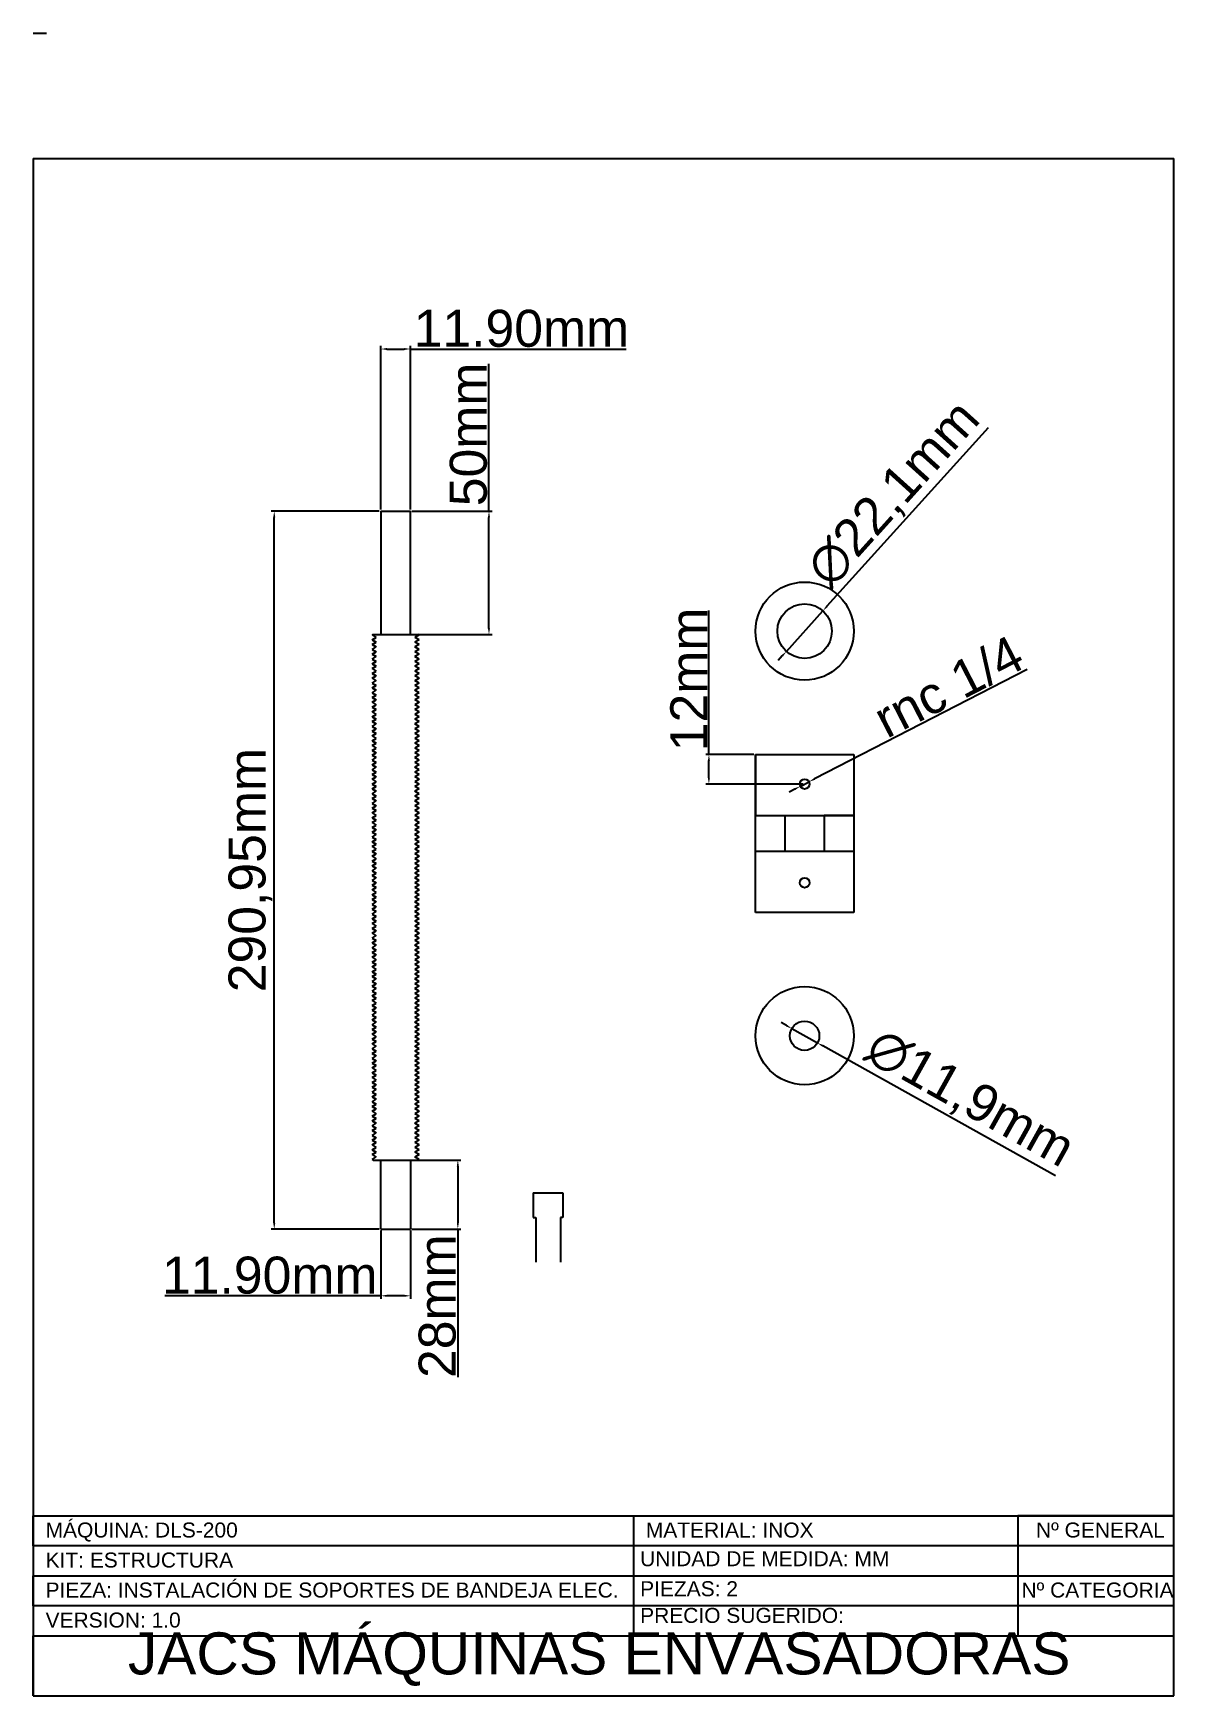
# Paper-space layout 'TABLERO' of a CAD drawing. Header units: centimetres, sheet in millimetres. Extents: x 3 to 193, y 0 to 277.
# The model-space entities are those that its viewports show. They can reach past a viewport. Long polylines and large blocks are cut down to what shows.
import ezdxf

# ---------------------------------------------------------------- set-up
doc = ezdxf.new("R2010")
doc.units = ezdxf.units.CM
doc.header["$LTSCALE"] = 0.5
doc.styles.get("Standard").update_dxf_attribs({"font": 'arial.ttf'})
doc.dimstyles.new('ISO-25', dxfattribs={"dimtxt": 15, "dimasz": 2.5, "dimexe": 1.25, "dimexo": 0.625, "dimtad": 1, "dimtxsty": 'Standard', "dimcen": 2.5, "dimclrd": 1, "dimclre": 1, "dimadec": 0, "dimazin": 0, "dimtfac": 1, "dimtmove": 0, "dimatfit": 3, "dimfxl": 1, "dimarcsym": 0})

# ---------------------------------------------------------------- blocks, each defined once
blk = doc.blocks.new('*D399')
at = {"color": 1, "lineweight": -2, "transparency": 16777216}
for p, q in [((14621.39, 49281.41), (14577.6, 49281.41)), ((14578.85, 48992.96), (14578.85, 49278.91)), ((14621.39, 48990.46), (14577.6, 48990.46))]:
    blk.add_line(p, q, dxfattribs=at)
at = {"color": 1, "transparency": 16777216}
for points in [[(14578.43, 49278.91), (14579.27, 49278.91), (14578.85, 49281.41)], [(14578.43, 48992.96), (14579.27, 48992.96), (14578.85, 48990.46)]]:
    blk.add_solid(points, dxfattribs=at)
at = {"layer": 'Defpoints', "color": 0, "transparency": 16777216}
for p in [(14578.85, 49281.41), (14622.01, 49281.41), (14622.01, 48990.46)]:
    blk.add_point(p, dxfattribs=at)
at = {"color": 0, "transparency": 16777216, "insert": (14569.21, 49135.94), "char_height": 15, "attachment_point": 5, "rotation": 90}
blk.add_mtext('290,95mm', dxfattribs=at)
blk = doc.blocks.new('*D400')
at = {"color": 1, "lineweight": -2, "transparency": 16777216}
for p, q in [((14665.87, 49281.41), (14665.87, 49341.16)), ((14634.64, 49281.41), (14667.12, 49281.41)), ((14665.87, 49233.91), (14665.87, 49278.91)), ((14634.64, 49231.41), (14667.12, 49231.41))]:
    blk.add_line(p, q, dxfattribs=at)
at = {"color": 1, "transparency": 16777216}
for points in [[(14665.45, 49278.91), (14666.29, 49278.91), (14665.87, 49281.41)], [(14665.45, 49233.91), (14666.29, 49233.91), (14665.87, 49231.41)]]:
    blk.add_solid(points, dxfattribs=at)
at = {"layer": 'Defpoints', "color": 0, "transparency": 16777216}
for p in [(14634.01, 49281.41), (14665.87, 49281.41), (14634.01, 49231.41)]:
    blk.add_point(p, dxfattribs=at)
at = {"color": 0, "transparency": 16777216, "insert": (14657.59, 49312.53), "char_height": 15, "attachment_point": 5, "rotation": 90}
blk.add_mtext('50mm', dxfattribs=at)
blk = doc.blocks.new('*D401')
at = {"color": 1, "lineweight": -2, "transparency": 16777216}
for p, q in [((14634.64, 49018.46), (14654.5, 49018.46)), ((14653.25, 49015.96), (14653.25, 48992.96)), ((14634.64, 48990.46), (14654.5, 48990.46)), ((14653.25, 48990.46), (14653.25, 48930.46))]:
    blk.add_line(p, q, dxfattribs=at)
at = {"color": 1, "transparency": 16777216}
for points in [[(14652.83, 49015.96), (14653.66, 49015.96), (14653.25, 49018.46)], [(14652.83, 48992.96), (14653.66, 48992.96), (14653.25, 48990.46)]]:
    blk.add_solid(points, dxfattribs=at)
at = {"layer": 'Defpoints', "color": 0, "transparency": 16777216}
for p in [(14634.01, 49018.46), (14634.01, 48990.46), (14653.25, 48990.46)]:
    blk.add_point(p, dxfattribs=at)
at = {"color": 0, "transparency": 16777216, "insert": (14644.96, 48959.21), "char_height": 15, "attachment_point": 5, "rotation": 90}
blk.add_mtext('28mm', dxfattribs=at)
blk = doc.blocks.new('*D402')
at = {"color": 1, "lineweight": -2, "transparency": 16777216}
for p, q in [((14622.01, 49282.04), (14622.01, 49348.4)), ((14624.51, 49347.15), (14631.51, 49347.15)), ((14634.01, 49282.04), (14634.01, 49348.4)), ((14634.01, 49347.15), (14721.48, 49347.15))]:
    blk.add_line(p, q, dxfattribs=at)
at = {"color": 1, "transparency": 16777216}
for points in [[(14624.51, 49347.57), (14624.51, 49346.74), (14622.01, 49347.15)], [(14631.51, 49347.57), (14631.51, 49346.74), (14634.01, 49347.15)]]:
    blk.add_solid(points, dxfattribs=at)
at = {"layer": 'Defpoints', "color": 0, "transparency": 16777216}
for p in [(14634.01, 49347.15), (14622.01, 49281.41), (14634.01, 49281.41)]:
    blk.add_point(p, dxfattribs=at)
at = {"color": 0, "transparency": 16777216, "insert": (14679, 49355.44), "char_height": 15, "attachment_point": 5}
blk.add_mtext('11.90mm', dxfattribs=at)
blk = doc.blocks.new('*D403')
at = {"color": 1, "lineweight": -2, "transparency": 16777216}
for p, q in [((14622.01, 48989.84), (14622.01, 48962.17)), ((14634.01, 48989.84), (14634.01, 48962.17)), ((14622.01, 48963.42), (14534.54, 48963.42)), ((14631.51, 48963.42), (14624.51, 48963.42))]:
    blk.add_line(p, q, dxfattribs=at)
at = {"color": 1, "transparency": 16777216}
for points in [[(14624.51, 48963.84), (14624.51, 48963), (14622.01, 48963.42)], [(14631.51, 48963.84), (14631.51, 48963), (14634.01, 48963.42)]]:
    blk.add_solid(points, dxfattribs=at)
at = {"layer": 'Defpoints', "color": 0, "transparency": 16777216}
for p in [(14622.01, 48990.46), (14634.01, 48990.46), (14622.01, 48963.42)]:
    blk.add_point(p, dxfattribs=at)
at = {"color": 0, "transparency": 16777216, "insert": (14577.03, 48971.7), "char_height": 15, "attachment_point": 5}
blk.add_mtext('11.90mm', dxfattribs=at)
blk = doc.blocks.new('*D404')
at = {"color": 1, "lineweight": -2, "transparency": 16777216}
for p, q in [((14868.12, 49315.25), (14802.85, 49242.88)), ((14786.38, 49224.61), (14801.18, 49241.03)), ((14784.71, 49222.76), (14783.03, 49220.9))]:
    blk.add_line(p, q, dxfattribs=at)
at = {"color": 1, "transparency": 16777216}
for points in [[(14802.55, 49243.16), (14803.16, 49242.6), (14801.18, 49241.03)], [(14784.4, 49223.04), (14785.02, 49222.48), (14786.38, 49224.61)]]:
    blk.add_solid(points, dxfattribs=at)
at = {"layer": 'Defpoints', "color": 0, "transparency": 16777216}
for p in [(14801.18, 49241.03), (14786.38, 49224.61)]:
    blk.add_point(p, dxfattribs=at)
at = {"color": 0, "transparency": 16777216, "insert": (14830.29, 49288.07), "char_height": 15, "attachment_point": 5, "rotation": 47.95683}
blk.add_mtext('∅22,1mm', dxfattribs=at)
blk = doc.blocks.new('*D405')
at = {"color": 1, "lineweight": -2, "transparency": 16777216}
for p, q in [((14786.4, 49072.94), (14784.22, 49074.16)), ((14788.59, 49071.72), (14798.98, 49065.92)), ((14895.46, 49012.05), (14801.16, 49064.7))]:
    blk.add_line(p, q, dxfattribs=at)
at = {"color": 1, "transparency": 16777216}
for points in [[(14786.61, 49073.3), (14786.2, 49072.58), (14788.59, 49071.72)], [(14801.36, 49065.07), (14800.96, 49064.34), (14798.98, 49065.92)]]:
    blk.add_solid(points, dxfattribs=at)
at = {"layer": 'Defpoints', "color": 0, "transparency": 16777216}
for p in [(14788.59, 49071.72), (14798.98, 49065.92)]:
    blk.add_point(p, dxfattribs=at)
at = {"color": 0, "transparency": 16777216, "insert": (14860.54, 49042.88), "char_height": 15, "attachment_point": 5, "rotation": 330.82702}
blk.add_mtext('∅11,9mm', dxfattribs=at)
blk = doc.blocks.new('*D406')
at = {"color": 1, "lineweight": -2, "transparency": 16777216}
for p, q in [((14754.99, 49182.82), (14754.99, 49241.16)), ((14773.26, 49182.82), (14753.74, 49182.82)), ((14754.99, 49173.32), (14754.99, 49180.32)), ((14793.16, 49170.82), (14753.74, 49170.82))]:
    blk.add_line(p, q, dxfattribs=at)
at = {"color": 1, "transparency": 16777216}
for points in [[(14754.58, 49180.32), (14755.41, 49180.32), (14754.99, 49182.82)], [(14754.58, 49173.32), (14755.41, 49173.32), (14754.99, 49170.82)]]:
    blk.add_solid(points, dxfattribs=at)
at = {"layer": 'Defpoints', "color": 0, "transparency": 16777216}
for p in [(14754.99, 49182.82), (14773.88, 49182.82), (14793.78, 49170.82)]:
    blk.add_point(p, dxfattribs=at)
at = {"color": 0, "transparency": 16777216, "insert": (14746.84, 49213.24), "char_height": 15, "attachment_point": 5, "rotation": 90}
blk.add_mtext('12mm', dxfattribs=at)
blk = doc.blocks.new('*D407')
at = {"color": 1, "lineweight": -2, "transparency": 16777216}
for p, q in [((14883.92, 49217.29), (14797.78, 49172.88)), ((14789.78, 49168.76), (14787.56, 49167.61)), ((14792, 49169.9), (14795.56, 49171.74))]:
    blk.add_line(p, q, dxfattribs=at)
at = {"color": 1, "transparency": 16777216}
for points in [[(14789.59, 49169.13), (14789.97, 49168.39), (14792, 49169.9)], [(14797.59, 49173.25), (14797.97, 49172.51), (14795.56, 49171.74)]]:
    blk.add_solid(points, dxfattribs=at)
at = {"layer": 'Defpoints', "color": 0, "transparency": 16777216}
for p in [(14792, 49169.9), (14795.56, 49171.74)]:
    blk.add_point(p, dxfattribs=at)
at = {"color": 0, "transparency": 16777216, "insert": (14852.11, 49210.32), "char_height": 15, "attachment_point": 5, "rotation": 27.27127}
blk.add_mtext('rnc 1/4', dxfattribs=at)

msp = doc.modelspace()

# ---------------------------------------------------------------- linework, layer by layer
for p, q in [((14622.012, 49281.41), (14622.012, 49231.41)), ((14622.012, 49281.41), (14634.012, 49281.41)), ((14634.012, 49231.41), (14634.012, 49281.41)), ((14618.487, 49231.26), (14618.747, 49231.41)), ((14618.487, 49231.26), (14620.179, 49230.283)), ((14618.487, 49229.31), (14620.179, 49230.287)), ((14618.487, 49229.31), (14620.179, 49228.333)), ((14618.747, 49231.41), (14637.277, 49231.41)), ((14637.537, 49231.26), (14635.845, 49230.283)), ((14637.537, 49229.31), (14635.845, 49230.287)), ((14637.537, 49229.31), (14635.845, 49228.333)), ((14637.537, 49231.26), (14637.277, 49231.41)), ((14618.487, 49227.36), (14620.179, 49228.337)), ((14618.487, 49227.36), (14620.179, 49226.383)), ((14618.487, 49225.41), (14620.179, 49226.387)), ((14618.487, 49225.41), (14620.179, 49224.433)), ((14618.487, 49223.46), (14620.179, 49224.437)), ((14618.487, 49223.46), (14620.179, 49222.483)), ((14618.487, 49221.51), (14620.179, 49222.487)), ((14637.537, 49227.36), (14635.845, 49228.337)), ((14637.537, 49227.36), (14635.845, 49226.383)), ((14637.537, 49225.41), (14635.845, 49226.387)), ((14637.537, 49225.41), (14635.845, 49224.433)), ((14637.537, 49223.46), (14635.845, 49224.437)), ((14637.537, 49223.46), (14635.845, 49222.483)), ((14637.537, 49221.51), (14635.845, 49222.487)), ((14618.487, 49221.51), (14620.179, 49220.533)), ((14618.487, 49219.56), (14620.179, 49220.537)), ((14618.487, 49219.56), (14620.179, 49218.583)), ((14618.487, 49217.61), (14620.179, 49218.587)), ((14618.487, 49217.61), (14620.179, 49216.633)), ((14618.487, 49215.66), (14620.179, 49216.637)), ((14618.487, 49215.66), (14620.179, 49214.683)), ((14637.537, 49221.51), (14635.845, 49220.533)), ((14637.537, 49219.56), (14635.845, 49220.537)), ((14637.537, 49219.56), (14635.845, 49218.583)), ((14637.537, 49217.61), (14635.845, 49218.587)), ((14637.537, 49217.61), (14635.845, 49216.633)), ((14637.537, 49215.66), (14635.845, 49216.637)), ((14637.537, 49215.66), (14635.845, 49214.683)), ((14618.487, 49213.71), (14620.179, 49214.687)), ((14618.487, 49213.71), (14620.179, 49212.733)), ((14618.487, 49211.76), (14620.179, 49212.737)), ((14618.487, 49211.76), (14620.179, 49210.783)), ((14618.487, 49209.81), (14620.179, 49210.787)), ((14618.487, 49209.81), (14620.179, 49208.833)), ((14618.487, 49207.86), (14620.179, 49208.837)), ((14637.537, 49213.71), (14635.845, 49214.687)), ((14637.537, 49213.71), (14635.845, 49212.733)), ((14637.537, 49211.76), (14635.845, 49212.737)), ((14637.537, 49211.76), (14635.845, 49210.783)), ((14637.537, 49209.81), (14635.845, 49210.787)), ((14637.537, 49209.81), (14635.845, 49208.833)), ((14637.537, 49207.86), (14635.845, 49208.837)), ((14618.487, 49207.86), (14620.179, 49206.883)), ((14618.487, 49205.91), (14620.179, 49206.887)), ((14618.487, 49205.91), (14620.179, 49204.933)), ((14618.487, 49203.96), (14620.179, 49204.937)), ((14618.487, 49203.96), (14620.179, 49202.983)), ((14618.487, 49202.01), (14620.179, 49202.987)), ((14618.487, 49202.01), (14620.179, 49201.033)), ((14637.537, 49207.86), (14635.845, 49206.883)), ((14637.537, 49205.91), (14635.845, 49206.887)), ((14637.537, 49205.91), (14635.845, 49204.933)), ((14637.537, 49203.96), (14635.845, 49204.937)), ((14637.537, 49203.96), (14635.845, 49202.983)), ((14637.537, 49202.01), (14635.845, 49202.987)), ((14637.537, 49202.01), (14635.845, 49201.033)), ((14618.487, 49200.06), (14620.179, 49201.037)), ((14618.487, 49200.06), (14620.179, 49199.083)), ((14618.487, 49198.11), (14620.179, 49199.087)), ((14618.487, 49198.11), (14620.179, 49197.133)), ((14618.487, 49196.16), (14620.179, 49197.137)), ((14618.487, 49196.16), (14620.179, 49195.183)), ((14618.487, 49194.21), (14620.179, 49195.187)), ((14637.537, 49200.06), (14635.845, 49201.037)), ((14637.537, 49200.06), (14635.845, 49199.083)), ((14637.537, 49198.11), (14635.845, 49199.087)), ((14637.537, 49198.11), (14635.845, 49197.133)), ((14637.537, 49196.16), (14635.845, 49197.137)), ((14637.537, 49196.16), (14635.845, 49195.183)), ((14637.537, 49194.21), (14635.845, 49195.187)), ((14618.487, 49194.21), (14620.179, 49193.233)), ((14618.487, 49192.26), (14620.179, 49193.237)), ((14618.487, 49192.26), (14620.179, 49191.283)), ((14618.487, 49190.31), (14620.179, 49191.287)), ((14618.487, 49190.31), (14620.179, 49189.333)), ((14618.487, 49188.36), (14620.179, 49189.337)), ((14618.487, 49188.36), (14620.179, 49187.383)), ((14637.537, 49194.21), (14635.845, 49193.233)), ((14637.537, 49192.26), (14635.845, 49193.237)), ((14637.537, 49192.26), (14635.845, 49191.283)), ((14637.537, 49190.31), (14635.845, 49191.287)), ((14637.537, 49190.31), (14635.845, 49189.333)), ((14637.537, 49188.36), (14635.845, 49189.337)), ((14637.537, 49188.36), (14635.845, 49187.383)), ((14618.487, 49186.41), (14620.179, 49187.387)), ((14618.487, 49186.41), (14620.179, 49185.433)), ((14618.487, 49184.46), (14620.179, 49185.437)), ((14618.487, 49184.46), (14620.179, 49183.483)), ((14618.487, 49182.51), (14620.179, 49183.487)), ((14618.487, 49182.51), (14620.179, 49181.533)), ((14618.487, 49180.56), (14620.179, 49181.537)), ((14637.537, 49186.41), (14635.845, 49187.387)), ((14637.537, 49186.41), (14635.845, 49185.433)), ((14637.537, 49184.46), (14635.845, 49185.437)), ((14637.537, 49184.46), (14635.845, 49183.483)), ((14637.537, 49182.51), (14635.845, 49183.487)), ((14637.537, 49182.51), (14635.845, 49181.533)), ((14637.537, 49180.56), (14635.845, 49181.537)), ((14773.881, 49182.821), (14813.681, 49182.821)), ((14773.881, 49118.821), (14773.881, 49182.821)), ((14773.881, 49182.821), (14773.881, 49158.021)), ((14813.681, 49182.821), (14813.681, 49118.821)), ((14813.681, 49182.821), (14813.681, 49158.021)), ((14618.487, 49180.56), (14620.179, 49179.583)), ((14618.487, 49178.61), (14620.179, 49179.587)), ((14618.487, 49178.61), (14620.179, 49177.633)), ((14618.487, 49176.66), (14620.179, 49177.637)), ((14618.487, 49176.66), (14620.179, 49175.683)), ((14618.487, 49174.71), (14620.179, 49175.687)), ((14618.487, 49174.71), (14620.179, 49173.733)), ((14637.537, 49180.56), (14635.845, 49179.583)), ((14637.537, 49178.61), (14635.845, 49179.587)), ((14637.537, 49178.61), (14635.845, 49177.633)), ((14637.537, 49176.66), (14635.845, 49177.637)), ((14637.537, 49176.66), (14635.845, 49175.683)), ((14637.537, 49174.71), (14635.845, 49175.687)), ((14637.537, 49174.71), (14635.845, 49173.733)), ((14618.487, 49172.76), (14620.179, 49173.737)), ((14618.487, 49172.76), (14620.179, 49171.783)), ((14618.487, 49170.81), (14620.179, 49171.787)), ((14618.487, 49170.81), (14620.179, 49169.833)), ((14618.487, 49168.86), (14620.179, 49169.837)), ((14618.487, 49168.86), (14620.179, 49167.883)), ((14618.487, 49166.91), (14620.179, 49167.887)), ((14637.537, 49172.76), (14635.845, 49173.737)), ((14637.537, 49172.76), (14635.845, 49171.783)), ((14637.537, 49170.81), (14635.845, 49171.787)), ((14637.537, 49170.81), (14635.845, 49169.833)), ((14637.537, 49168.86), (14635.845, 49169.837)), ((14637.537, 49168.86), (14635.845, 49167.883)), ((14637.537, 49166.91), (14635.845, 49167.887)), ((14618.487, 49166.91), (14620.179, 49165.933)), ((14618.487, 49164.96), (14620.179, 49165.937)), ((14618.487, 49164.96), (14620.179, 49163.983)), ((14618.487, 49163.01), (14620.179, 49163.987)), ((14618.487, 49163.01), (14620.179, 49162.033)), ((14618.487, 49161.06), (14620.179, 49162.037)), ((14618.487, 49161.06), (14620.179, 49160.083)), ((14637.537, 49166.91), (14635.845, 49165.933)), ((14637.537, 49164.96), (14635.845, 49165.937)), ((14637.537, 49164.96), (14635.845, 49163.983)), ((14637.537, 49163.01), (14635.845, 49163.987)), ((14637.537, 49163.01), (14635.845, 49162.033)), ((14637.537, 49161.06), (14635.845, 49162.037)), ((14637.537, 49161.06), (14635.845, 49160.083)), ((14618.487, 49159.11), (14620.179, 49160.087)), ((14618.487, 49159.11), (14620.179, 49158.133)), ((14618.487, 49157.16), (14620.179, 49158.137)), ((14618.487, 49157.16), (14620.179, 49156.183)), ((14618.487, 49155.21), (14620.179, 49156.187)), ((14618.487, 49155.21), (14620.179, 49154.233)), ((14637.537, 49159.11), (14635.845, 49160.087)), ((14637.537, 49159.11), (14635.845, 49158.133)), ((14637.537, 49157.16), (14635.845, 49158.137)), ((14637.537, 49157.16), (14635.845, 49156.183)), ((14637.537, 49155.21), (14635.845, 49156.187)), ((14637.537, 49155.21), (14635.845, 49154.233)), ((14773.881, 49158.021), (14813.681, 49158.021)), ((14785.881, 49143.621), (14785.881, 49158.021)), ((14813.681, 49158.021), (14801.681, 49158.021)), ((14801.681, 49158.021), (14801.681, 49143.621)), ((14618.49, 49153.258), (14620.182, 49154.235)), ((14618.49, 49153.258), (14620.182, 49152.281)), ((14618.49, 49151.308), (14620.182, 49152.285)), ((14618.49, 49151.308), (14620.182, 49150.331)), ((14618.49, 49149.358), (14620.182, 49150.335)), ((14618.49, 49149.358), (14620.182, 49148.381)), ((14618.49, 49147.408), (14620.182, 49148.385)), ((14637.534, 49153.258), (14635.842, 49154.235)), ((14637.534, 49153.258), (14635.842, 49152.281)), ((14637.534, 49151.308), (14635.842, 49152.285)), ((14637.534, 49151.308), (14635.842, 49150.331)), ((14637.534, 49149.358), (14635.842, 49150.335)), ((14637.534, 49149.358), (14635.842, 49148.381)), ((14637.534, 49147.408), (14635.842, 49148.385)), ((14618.49, 49147.408), (14618.967, 49147.133)), ((14618.49, 49147.408), (14620.182, 49146.431)), ((14618.49, 49145.458), (14620.182, 49146.435)), ((14618.49, 49145.458), (14620.182, 49144.481)), ((14618.49, 49143.508), (14620.182, 49144.485)), ((14618.49, 49143.508), (14620.182, 49142.531)), ((14618.49, 49141.558), (14620.182, 49142.535)), ((14618.49, 49141.558), (14620.182, 49140.581)), ((14637.54, 49147.408), (14635.848, 49146.431)), ((14637.54, 49145.458), (14635.848, 49146.435)), ((14637.54, 49145.458), (14635.848, 49144.481)), ((14637.54, 49143.508), (14635.848, 49144.485)), ((14637.54, 49143.508), (14635.848, 49142.531)), ((14637.54, 49141.558), (14635.848, 49142.535)), ((14637.54, 49141.558), (14635.848, 49140.581)), ((14637.534, 49147.408), (14637.057, 49147.133)), ((14773.881, 49118.821), (14773.881, 49143.621)), ((14773.881, 49143.621), (14813.681, 49143.621)), ((14785.881, 49143.621), (14801.681, 49143.621)), ((14618.49, 49139.608), (14620.182, 49140.585)), ((14618.49, 49139.608), (14620.182, 49138.631)), ((14618.49, 49137.658), (14620.182, 49138.635)), ((14618.49, 49137.658), (14620.182, 49136.681)), ((14618.49, 49135.708), (14620.182, 49136.685)), ((14618.49, 49135.708), (14620.182, 49134.731)), ((14618.49, 49133.758), (14620.182, 49134.735)), ((14637.54, 49139.608), (14635.848, 49140.585)), ((14637.54, 49139.608), (14635.848, 49138.631)), ((14637.54, 49137.658), (14635.848, 49138.635)), ((14637.54, 49137.658), (14635.848, 49136.681)), ((14637.54, 49135.708), (14635.848, 49136.685)), ((14637.54, 49135.708), (14635.848, 49134.731)), ((14637.54, 49133.758), (14635.848, 49134.735)), ((14618.49, 49133.758), (14620.182, 49132.781)), ((14618.49, 49131.808), (14620.182, 49132.785)), ((14618.49, 49131.808), (14620.182, 49130.831)), ((14618.49, 49129.858), (14620.182, 49130.835)), ((14618.49, 49129.858), (14620.182, 49128.881)), ((14618.49, 49127.908), (14620.182, 49128.885)), ((14618.49, 49127.908), (14620.182, 49126.931)), ((14637.54, 49133.758), (14635.848, 49132.781)), ((14637.54, 49131.808), (14635.848, 49132.785)), ((14637.54, 49131.808), (14635.848, 49130.831)), ((14637.54, 49129.858), (14635.848, 49130.835)), ((14637.54, 49129.858), (14635.848, 49128.881)), ((14637.54, 49127.908), (14635.848, 49128.885)), ((14637.54, 49127.908), (14635.848, 49126.931)), ((14618.49, 49125.958), (14620.182, 49126.935)), ((14618.49, 49125.958), (14620.182, 49124.981)), ((14618.49, 49124.008), (14620.182, 49124.985)), ((14618.49, 49124.008), (14620.182, 49123.031)), ((14618.491, 49124.006), (14620.183, 49123.029)), ((14618.491, 49122.056), (14620.183, 49123.033)), ((14618.491, 49122.056), (14620.183, 49121.079)), ((14618.491, 49120.106), (14620.183, 49121.083)), ((14637.54, 49125.958), (14635.848, 49126.935)), ((14637.54, 49125.958), (14635.848, 49124.981)), ((14637.54, 49124.008), (14635.848, 49124.985)), ((14637.54, 49124.008), (14635.848, 49123.031)), ((14637.541, 49124.006), (14635.849, 49123.029)), ((14637.541, 49122.056), (14635.849, 49123.033)), ((14637.541, 49122.056), (14635.849, 49121.079)), ((14637.541, 49120.106), (14635.849, 49121.083)), ((14618.491, 49120.106), (14620.183, 49119.129)), ((14618.491, 49118.156), (14620.183, 49119.133)), ((14618.491, 49118.156), (14620.183, 49117.179)), ((14618.491, 49116.206), (14620.183, 49117.183)), ((14618.491, 49116.206), (14620.183, 49115.229)), ((14618.491, 49114.256), (14620.183, 49115.233)), ((14618.491, 49114.256), (14620.183, 49113.279)), ((14637.541, 49120.106), (14635.849, 49119.129)), ((14637.541, 49118.156), (14635.849, 49119.133)), ((14637.541, 49118.156), (14635.849, 49117.179)), ((14637.541, 49116.206), (14635.849, 49117.183)), ((14637.541, 49116.206), (14635.849, 49115.229)), ((14637.541, 49114.256), (14635.849, 49115.233)), ((14637.541, 49114.256), (14635.849, 49113.279)), ((14813.681, 49118.821), (14773.881, 49118.821)), ((14618.491, 49112.306), (14620.183, 49113.283)), ((14618.491, 49112.306), (14620.183, 49111.329)), ((14618.491, 49110.356), (14620.183, 49111.333)), ((14618.491, 49110.356), (14620.183, 49109.379)), ((14618.491, 49108.406), (14620.183, 49109.383)), ((14618.491, 49108.406), (14620.183, 49107.429)), ((14618.491, 49106.456), (14620.183, 49107.433)), ((14637.541, 49112.306), (14635.849, 49113.283)), ((14637.541, 49112.306), (14635.849, 49111.329)), ((14637.541, 49110.356), (14635.849, 49111.333)), ((14637.541, 49110.356), (14635.849, 49109.379)), ((14637.541, 49108.406), (14635.849, 49109.383)), ((14637.541, 49108.406), (14635.849, 49107.429)), ((14637.541, 49106.456), (14635.849, 49107.433)), ((14618.491, 49106.456), (14620.183, 49105.479)), ((14618.491, 49104.506), (14620.183, 49105.483)), ((14618.491, 49104.506), (14620.183, 49103.529)), ((14618.491, 49102.556), (14620.183, 49103.533)), ((14618.491, 49102.556), (14620.183, 49101.579)), ((14618.491, 49100.606), (14620.183, 49101.583)), ((14618.491, 49100.606), (14620.183, 49099.629)), ((14637.541, 49106.456), (14635.849, 49105.479)), ((14637.541, 49104.506), (14635.849, 49105.483)), ((14637.541, 49104.506), (14635.849, 49103.529)), ((14637.541, 49102.556), (14635.849, 49103.533)), ((14637.541, 49102.556), (14635.849, 49101.579)), ((14637.541, 49100.606), (14635.849, 49101.583)), ((14637.541, 49100.606), (14635.849, 49099.629)), ((14618.491, 49098.656), (14620.183, 49099.633)), ((14618.491, 49098.656), (14620.183, 49097.679)), ((14618.491, 49096.706), (14620.183, 49097.683)), ((14618.491, 49096.706), (14620.183, 49095.729)), ((14618.491, 49094.756), (14620.183, 49095.733)), ((14618.491, 49094.756), (14620.183, 49093.779)), ((14618.491, 49092.806), (14620.183, 49093.783)), ((14637.541, 49098.656), (14635.849, 49099.633)), ((14637.541, 49098.656), (14635.849, 49097.679)), ((14637.541, 49096.706), (14635.849, 49097.683)), ((14637.541, 49096.706), (14635.849, 49095.729)), ((14637.541, 49094.756), (14635.849, 49095.733)), ((14637.541, 49094.756), (14635.849, 49093.779)), ((14637.541, 49092.806), (14635.849, 49093.783)), ((14618.491, 49092.806), (14620.183, 49091.829)), ((14618.491, 49090.856), (14620.183, 49091.833)), ((14618.491, 49090.856), (14620.183, 49089.879)), ((14618.491, 49088.906), (14620.183, 49089.883)), ((14618.491, 49088.906), (14620.183, 49087.929)), ((14618.491, 49086.956), (14620.183, 49087.933)), ((14618.491, 49086.956), (14620.183, 49085.979)), ((14637.541, 49092.806), (14635.849, 49091.829)), ((14637.541, 49090.856), (14635.849, 49091.833)), ((14637.541, 49090.856), (14635.849, 49089.879)), ((14637.541, 49088.906), (14635.849, 49089.883)), ((14637.541, 49088.906), (14635.849, 49087.929)), ((14637.541, 49086.956), (14635.849, 49087.933)), ((14637.541, 49086.956), (14635.849, 49085.979)), ((14618.491, 49085.006), (14620.183, 49085.983)), ((14618.491, 49085.006), (14620.183, 49084.029)), ((14618.491, 49083.056), (14620.183, 49084.033)), ((14618.491, 49083.056), (14620.183, 49082.079)), ((14618.491, 49081.106), (14620.183, 49082.083)), ((14618.491, 49081.106), (14620.183, 49080.129)), ((14637.541, 49085.006), (14635.849, 49085.983)), ((14637.541, 49085.006), (14635.849, 49084.029)), ((14637.541, 49083.056), (14635.849, 49084.033)), ((14637.541, 49083.056), (14635.849, 49082.079)), ((14637.541, 49081.106), (14635.849, 49082.083)), ((14637.541, 49081.106), (14635.849, 49080.129)), ((14618.491, 49079.156), (14620.183, 49080.133)), ((14618.491, 49079.156), (14620.183, 49078.179)), ((14618.491, 49077.206), (14620.183, 49078.183)), ((14618.491, 49077.206), (14620.183, 49076.229)), ((14618.491, 49075.256), (14620.183, 49076.233)), ((14618.491, 49075.256), (14620.183, 49074.279)), ((14618.491, 49073.306), (14620.183, 49074.283)), ((14637.541, 49079.156), (14635.849, 49080.133)), ((14637.541, 49079.156), (14635.849, 49078.179)), ((14637.541, 49077.206), (14635.849, 49078.183)), ((14637.541, 49077.206), (14635.849, 49076.229)), ((14637.541, 49075.256), (14635.849, 49076.233)), ((14637.541, 49075.256), (14635.849, 49074.279)), ((14637.541, 49073.306), (14635.849, 49074.283)), ((14618.491, 49073.306), (14620.183, 49072.329)), ((14618.491, 49071.356), (14620.183, 49072.333)), ((14618.491, 49071.356), (14620.183, 49070.379)), ((14618.491, 49069.406), (14620.183, 49070.383)), ((14618.491, 49069.406), (14620.183, 49068.429)), ((14618.495, 49067.454), (14620.187, 49068.431)), ((14618.495, 49067.454), (14620.187, 49066.478)), ((14637.538, 49067.454), (14635.846, 49068.431)), ((14637.538, 49067.454), (14635.846, 49066.478)), ((14637.541, 49073.306), (14635.849, 49072.329)), ((14637.541, 49071.356), (14635.849, 49072.333)), ((14637.541, 49071.356), (14635.849, 49070.379)), ((14637.541, 49069.406), (14635.849, 49070.383)), ((14637.541, 49069.406), (14635.849, 49068.429)), ((14618.495, 49065.504), (14620.187, 49066.481)), ((14618.495, 49065.504), (14620.187, 49064.528)), ((14618.495, 49063.554), (14620.187, 49064.531)), ((14618.495, 49063.554), (14620.187, 49062.578)), ((14618.495, 49061.604), (14620.187, 49062.581)), ((14618.495, 49061.604), (14618.971, 49061.329)), ((14618.495, 49061.604), (14620.187, 49060.628)), ((14618.495, 49059.654), (14620.187, 49060.631)), ((14637.538, 49065.504), (14635.846, 49066.481)), ((14637.538, 49065.504), (14635.846, 49064.528)), ((14637.538, 49063.554), (14635.846, 49064.531)), ((14637.538, 49063.554), (14635.846, 49062.578)), ((14637.538, 49061.604), (14635.846, 49062.581)), ((14637.545, 49061.604), (14635.853, 49060.628)), ((14637.545, 49059.654), (14635.853, 49060.631)), ((14637.538, 49061.604), (14637.062, 49061.329)), ((14618.495, 49059.654), (14620.187, 49058.678)), ((14618.495, 49057.704), (14620.187, 49058.681)), ((14618.495, 49057.704), (14620.187, 49056.728)), ((14618.495, 49055.754), (14620.187, 49056.731)), ((14618.495, 49055.754), (14620.187, 49054.778)), ((14618.495, 49053.804), (14620.187, 49054.781)), ((14618.495, 49053.804), (14620.187, 49052.828)), ((14637.545, 49059.654), (14635.853, 49058.678)), ((14637.545, 49057.704), (14635.853, 49058.681)), ((14637.545, 49057.704), (14635.853, 49056.728)), ((14637.545, 49055.754), (14635.853, 49056.731)), ((14637.545, 49055.754), (14635.853, 49054.778)), ((14637.545, 49053.804), (14635.853, 49054.781)), ((14637.545, 49053.804), (14635.853, 49052.828)), ((14618.495, 49051.854), (14620.187, 49052.831)), ((14618.495, 49051.854), (14620.187, 49050.878)), ((14618.495, 49051.854), (14620.187, 49050.878)), ((14618.495, 49049.904), (14620.187, 49050.881)), ((14618.495, 49049.904), (14620.187, 49048.928)), ((14618.495, 49047.954), (14620.187, 49048.931)), ((14618.495, 49047.954), (14620.187, 49046.978)), ((14618.498, 49046.003), (14620.19, 49046.979)), ((14637.541, 49046.003), (14635.849, 49046.979)), ((14637.545, 49051.854), (14635.853, 49052.831)), ((14637.545, 49051.854), (14635.853, 49050.878)), ((14637.545, 49051.854), (14635.853, 49050.878)), ((14637.545, 49049.904), (14635.853, 49050.881)), ((14637.545, 49049.904), (14635.853, 49048.928)), ((14637.545, 49047.954), (14635.853, 49048.931)), ((14637.545, 49047.954), (14635.853, 49046.978)), ((14618.498, 49046.003), (14620.19, 49045.026)), ((14618.498, 49044.053), (14620.19, 49045.029)), ((14618.498, 49044.053), (14620.19, 49043.076)), ((14618.498, 49042.103), (14620.19, 49043.079)), ((14618.498, 49042.103), (14620.19, 49041.126)), ((14618.498, 49040.153), (14620.19, 49041.129)), ((14618.498, 49040.153), (14618.974, 49039.878)), ((14618.498, 49040.153), (14620.19, 49039.176)), ((14637.541, 49046.003), (14635.849, 49045.026)), ((14637.541, 49044.053), (14635.849, 49045.029)), ((14637.541, 49044.053), (14635.849, 49043.076)), ((14637.541, 49042.103), (14635.849, 49043.079)), ((14637.541, 49042.103), (14635.849, 49041.126)), ((14637.541, 49040.153), (14635.849, 49041.129)), ((14637.548, 49040.153), (14635.856, 49039.176)), ((14637.541, 49040.153), (14637.065, 49039.878)), ((14618.498, 49038.203), (14620.19, 49039.179)), ((14618.498, 49038.203), (14620.19, 49037.226)), ((14618.498, 49036.253), (14620.19, 49037.229)), ((14618.498, 49036.253), (14620.19, 49035.276)), ((14618.501, 49034.301), (14620.193, 49035.278)), ((14618.501, 49034.301), (14620.193, 49033.324)), ((14618.501, 49032.351), (14620.193, 49033.328)), ((14637.545, 49034.301), (14635.853, 49035.278)), ((14637.545, 49034.301), (14635.853, 49033.324)), ((14637.545, 49032.351), (14635.853, 49033.328)), ((14637.548, 49038.203), (14635.856, 49039.179)), ((14637.548, 49038.203), (14635.856, 49037.226)), ((14637.548, 49036.253), (14635.856, 49037.229)), ((14637.548, 49036.253), (14635.856, 49035.276)), ((14618.501, 49032.351), (14620.193, 49031.374)), ((14618.501, 49030.401), (14620.193, 49031.378)), ((14618.501, 49030.401), (14620.193, 49029.424)), ((14618.505, 49028.453), (14620.197, 49029.429)), ((14618.505, 49028.453), (14620.197, 49027.476)), ((14618.505, 49026.503), (14620.197, 49027.479)), ((14618.505, 49026.503), (14620.197, 49025.526)), ((14620.163, 49029.41), (14620.193, 49029.428)), ((14637.545, 49032.351), (14635.853, 49031.374)), ((14637.545, 49030.401), (14635.853, 49031.378)), ((14637.545, 49030.401), (14635.853, 49029.424)), ((14635.883, 49029.41), (14635.853, 49029.428)), ((14637.548, 49028.453), (14635.856, 49029.429)), ((14637.548, 49028.453), (14635.856, 49027.476)), ((14637.548, 49026.503), (14635.856, 49027.479)), ((14637.548, 49026.503), (14635.856, 49025.526)), ((14618.505, 49024.553), (14620.197, 49025.529)), ((14618.505, 49024.553), (14620.197, 49023.576)), ((14618.505, 49022.603), (14620.197, 49023.579)), ((14618.505, 49022.603), (14618.981, 49022.328)), ((14618.505, 49022.603), (14620.197, 49021.626)), ((14618.505, 49020.653), (14620.197, 49021.629)), ((14618.505, 49020.653), (14620.197, 49019.676)), ((14618.505, 49018.703), (14620.197, 49019.679)), ((14637.548, 49024.553), (14635.856, 49025.529)), ((14637.548, 49024.553), (14635.856, 49023.576)), ((14637.548, 49022.603), (14635.856, 49023.579)), ((14637.555, 49022.603), (14635.862, 49021.626)), ((14637.555, 49020.653), (14635.862, 49021.629)), ((14637.555, 49020.653), (14635.862, 49019.676)), ((14637.555, 49018.703), (14635.862, 49019.679)), ((14637.548, 49022.603), (14637.072, 49022.328)), ((14618.505, 49018.703), (14618.924, 49018.46)), ((14618.924, 49018.46), (14637.135, 49018.46)), ((14622.012, 48990.46), (14622.012, 49018.46)), ((14634.012, 49018.46), (14634.012, 48990.46)), ((14637.555, 49018.703), (14637.135, 49018.46)), ((14683.796, 49005.116), (14683.796, 48995.116)), ((14683.796, 49005.116), (14695.796, 49005.116)), ((14695.796, 49005.116), (14695.796, 48995.116)), ((14695.796, 49005.116), (14695.796, 48995.116)), ((14683.796, 48995.116), (14684.796, 48995.116)), ((14684.796, 48995.116), (14684.796, 48977.116)), ((14695.796, 48995.116), (14694.796, 48995.116)), ((14694.796, 48995.116), (14694.796, 48977.116)), ((14622.012, 48990.46), (14634.012, 48990.46))]:
    msp.add_line(p, q)
for centre, radius in [((14793.781, 49232.821), 19.9), ((14793.781, 49232.821), 11.05), ((14793.781, 49170.821), 2), ((14793.781, 49130.821), 2), ((14793.781, 49068.821), 19.9), ((14793.781, 49068.821), 5.95)]:
    msp.add_circle(centre, radius)

# ---------------------------------------------------------------- dimensions: what is measured, and where the dimension line sits
for base, p1, p2, picture, middle in [((14634.012, 49347.153), (14622.012, 49281.41), (14634.012, 49281.41), '*D402', (14678.996, 49355.436)), ((14622.012, 48963.42), (14634.012, 48990.46), (14622.012, 48990.46), '*D403', (14577.028, 48971.703))]:
    dim = msp.add_linear_dim(base=base, p1=p1, p2=p2, text='11.90mm', dimstyle='ISO-25', override={"dimpost": 'mm'})
    dim.commit()
    dim.dimension.update_dxf_attribs({"geometry": picture, "text_midpoint": middle})
for base, p1, p2, picture, middle in [((14665.869, 49281.41), (14634.012, 49231.41), (14634.012, 49281.41), '*D400', (14657.585, 49312.535)), ((14578.85, 49281.41), (14622.012, 48990.46), (14622.012, 49281.41), '*D399', (14569.21, 49135.935)), ((14754.992, 49182.821), (14793.781, 49170.821), (14773.881, 49182.821), '*D406', (14746.836, 49213.24)), ((14653.245, 48990.46), (14634.012, 49018.46), (14634.012, 48990.46), '*D401', (14644.961, 48959.208))]:
    dim = msp.add_linear_dim(base=base, p1=p1, p2=p2, angle=90, dimstyle='ISO-25', override={"dimpost": 'mm'})
    dim.commit()
    dim.dimension.update_dxf_attribs({"geometry": picture, "text_midpoint": middle})
for p1, p2, picture, middle in [((14786.38, 49224.615), (14801.181, 49241.027), '*D404', (14837.629, 49281.446)), ((14788.585, 49071.721), (14798.976, 49065.921), '*D405', (14855.717, 49034.244))]:
    dim = msp.add_diameter_dim_2p(p1=p1, p2=p2, dimstyle='ISO-25', override={"dimpost": 'mm'})
    dim.commit()
    dim.dimension.update_dxf_attribs({"geometry": picture, "text_midpoint": middle, "dimtype": 163})
dim = msp.add_diameter_dim_2p(p1=(14792.003, 49169.905), p2=(14795.558, 49171.737), text='rnc 1/4', dimstyle='ISO-25', override={"dimpost": 'mm'})
dim.commit()
dim.dimension.update_dxf_attribs({"geometry": '*D407', "text_midpoint": (14855.953, 49202.871), "dimtype": 163})

psp = doc.layouts.new('TABLERO')

# ---------------------------------------------------------------- linework, layer by layer
for p, q in [((3.11, 276.94), (5.31, 276.94)), ((3.11, 256.06), (3.11, -0.06)), ((3.11, 256.06), (193.11, 256.06)), ((193.11, -0.06), (193.11, 256.06)), ((3.11, 24.94), (3.11, 29.94)), ((3.11, 29.94), (193.11, 29.94)), ((3.11, 29.94), (103.11, 29.94)), ((103.11, 29.94), (103.11, 9.94)), ((193.11, 29.94), (167.11, 29.94)), ((167.11, 29.94), (167.11, 9.94)), ((193.11, 29.94), (168.11, 29.94)), ((193.11, 24.94), (3.11, 24.94)), ((193.11, 19.94), (193.11, 24.94)), ((3.11, 14.94), (3.11, 19.94)), ((3.11, 19.94), (193.11, 19.94)), ((193.11, 14.94), (3.11, 14.94)), ((193.11, 9.94), (193.11, 14.94)), ((3.11, -0.06), (3.11, 9.94)), ((3.11, 9.94), (193.11, 9.94)), ((3.11, -0.06), (193.11, -0.06))]:
    psp.add_line(p, q)

# ---------------------------------------------------------------- texts
at = {"attachment_point": 1}
for s, width, insert, char_height in [('MÁQUINA: DLS-200', 100, (5.16, 28.81), 2.5), ('MATERIAL: INOX', 100, (105.16, 28.81), 2.5), ('Nº GENERAL', 100, (170.16, 28.81), 2.5), ('KIT: ESTRUCTURA', 100, (5.16, 23.81), 2.5), ('UNIDAD DE MEDIDA: MM', 100, (104.21, 24.03), 2.5), ('PIEZA: INSTALACIÓN DE SOPORTES DE BANDEJA ELEC.', 100, (5.16, 18.81), 2.5), ('PIEZAS: 2', 100, (104.21, 19.03), 2.5), ('Nº CATEGORIA', 100, (167.74, 18.81), 2.5), ('PRECIO SUGERIDO: ', 100, (104.21, 14.58), 2.5), ('VERSION: 1.0', 100, (5.16, 13.81), 2.5), ('    JACS MÁQUINAS ENVASADORAS', 186.3441, (8.01, 10.5), 7)]:
    psp.add_mtext_dynamic_manual_height_columns(s, width=width, gutter_width=12.5, heights=[0], dxfattribs=dict(at, insert=insert, char_height=char_height))

# ---------------------------------------------------------------- viewports
at = {"layer": '0', "view_target_point": (-247.019, -525.705)}
psp.add_viewport(center=(98.11, 143), size=(190, 226.121), view_center_point=(14959.306, 49675.014), view_height=550.0435, dxfattribs=at)

doc.saveas('drawing.dxf')
